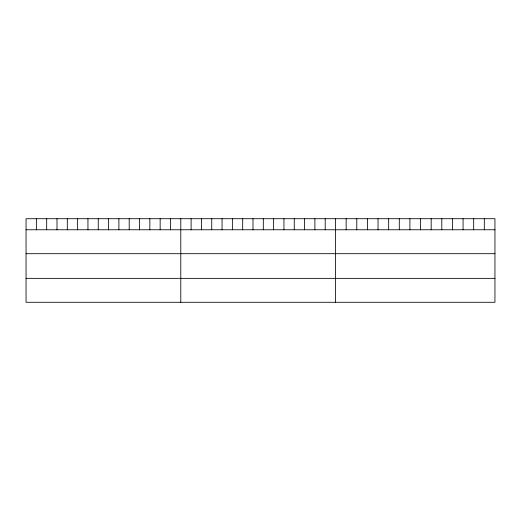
<?xml version="1.0" encoding="UTF-8"?>
<svg xmlns="http://www.w3.org/2000/svg" width="521" height="521" viewBox="0 0 521 521"><rect width="100%" height="100%" fill="white"/><g stroke="black" fill="none" stroke-linecap="round" stroke-linejoin="round"><path stroke-width="0.78" d="M494.95 229.768L494.95 302.284L26.05 302.284L26.05 218.716L494.95 218.716L494.95 229.768L26.05 229.768M26.05 253.694L494.95 253.694M26.05 278.351L494.95 278.351M484.322 218.716L484.322 229.768M473.693 218.716L473.693 229.768M463.065 218.716L463.065 229.768M452.436 218.716L452.436 229.768M441.808 218.716L441.808 229.768M431.18 218.716L431.18 229.768M420.551 218.716L420.551 229.768M409.923 218.716L409.923 229.768M399.294 218.716L399.294 229.768M388.666 218.716L388.666 229.768M378.038 218.716L378.038 229.768M367.409 218.716L367.409 229.768M356.781 218.716L356.781 229.768M346.152 218.716L346.152 229.768M335.524 218.716L335.524 302.284M325.208 218.716L325.208 229.768M314.892 218.716L314.892 229.768M304.577 218.716L304.577 229.768M294.261 218.716L294.261 229.768M283.945 218.716L283.945 229.768M273.629 218.716L273.629 229.768M263.313 218.716L263.313 229.768M252.998 218.716L252.998 229.768M242.682 218.716L242.682 229.768M232.366 218.716L232.366 229.768M222.05 218.716L222.05 229.768M211.734 218.716L211.734 229.768M201.419 218.716L201.419 229.768M191.103 218.716L191.103 229.768M180.787 218.716L180.787 302.284M170.471 218.716L170.471 229.768M160.155 218.716L160.155 229.768M149.84 218.716L149.84 229.768M139.524 218.716L139.524 229.768M129.208 218.716L129.208 229.768M118.892 218.716L118.892 229.768M108.576 218.716L108.576 229.768M98.261 218.716L98.261 229.768M87.945 218.716L87.945 229.768M77.629 218.716L77.629 229.768M67.313 218.716L67.313 229.768M56.997 218.716L56.997 229.768M46.682 218.716L46.682 229.768M36.366 218.716L36.366 229.768"/></g></svg>
